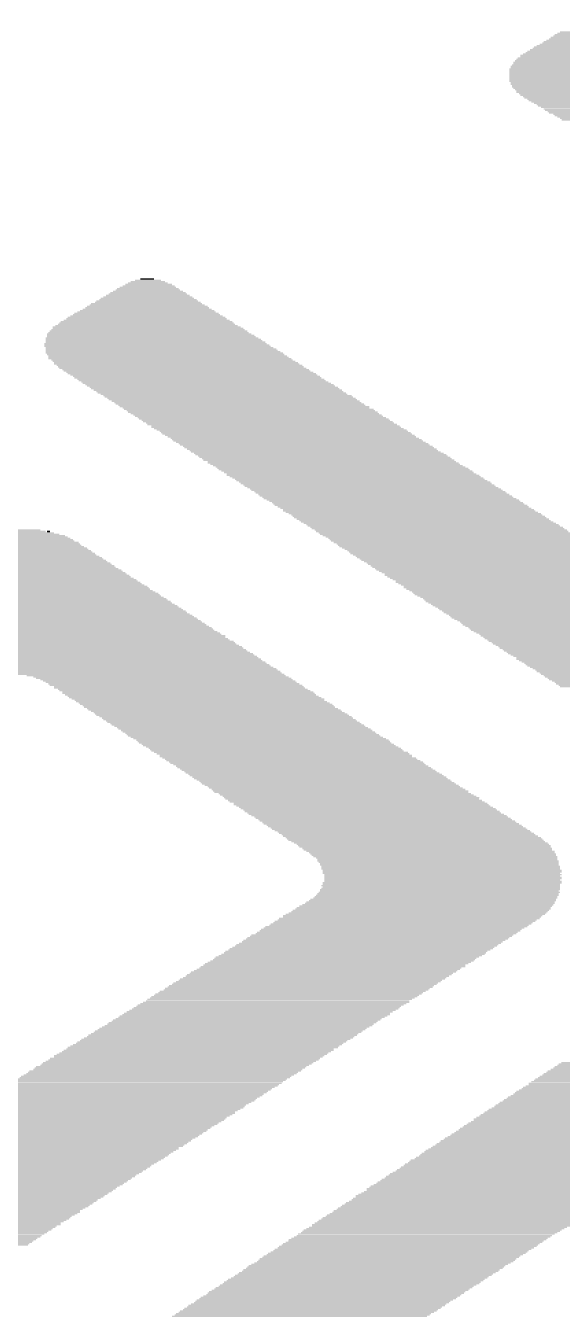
# Model space of a CAD drawing. Extents: x -10 to 136, y -30 to 100.
# Drawn here: x 87.55 to 89.04, y 63.543 to 67.128 of the extents above; entities that cross this region are included whole.
import ezdxf

# ---------------------------------------------------------------- set-up
doc = ezdxf.new("R2010")
doc.units = 0
doc.layers.add('25', color=253, linetype='CONTINUOUS')
doc.layers.add('49', color=253, linetype='CONTINUOUS')

# ---------------------------------------------------------------- blocks, each defined once
blk = doc.blocks.new('RECT')
blk.add_solid([(-0.5, -0.5), (0.5, -0.5), (-0.5, 0.5), (0.5, 0.5)])

msp = doc.modelspace()

# ---------------------------------------------------------------- linework, layer by layer
at = {"layer": '49'}
for radius in [38.2532, 37.9738]:
    msp.add_circle((65.024, 49.53), radius, dxfattribs=at)

# ---------------------------------------------------------------- block references
at = {"layer": '25'}
for p, xscale, yscale in [((89.1579, 67.0801), 0.3467, 0.0038), ((89.1559, 67.0839), 0.3352, 0.0038), ((89.1578, 67.0877), 0.3238, 0.0039), ((89.1578, 67.0916), 0.3086, 0.0038), ((89.1578, 67.0954), 0.301, 0.0038), ((89.1559, 67.0992), 0.282, 0.0038), ((89.1559, 67.103), 0.2744, 0.0038), ((89.1559, 67.1068), 0.259, 0.0038), ((89.1559, 67.1106), 0.2438, 0.0038), ((89.1578, 67.0458), 0.4686, 0.0038), ((89.1578, 67.0496), 0.4534, 0.0039), ((89.1578, 67.0535), 0.4382, 0.0038), ((89.1578, 67.0573), 0.4306, 0.0038), ((89.1579, 67.0611), 0.4153, 0.0038), ((89.1578, 67.0649), 0.4, 0.0038), ((89.1578, 67.0687), 0.3924, 0.0038), ((89.1578, 67.0725), 0.3772, 0.0038), ((89.1578, 67.0763), 0.362, 0.0038), ((89.175, 67.0077), 0.5639, 0.0038), ((89.1711, 67.0154), 0.5487, 0.0038), ((89.175, 67.0115), 0.5563, 0.0039), ((89.1692, 67.0192), 0.5372, 0.0038), ((89.1635, 67.0268), 0.5182, 0.0038), ((89.1673, 67.023), 0.5258, 0.0038), ((89.1636, 67.0306), 0.5105, 0.0038), ((89.1617, 67.0344), 0.4991, 0.0038), ((89.1598, 67.0382), 0.4877, 0.0038), ((89.1597, 67.042), 0.4724, 0.0038), ((89.1806, 67.0001), 0.5753, 0.0038), ((89.1844, 66.9963), 0.5829, 0.0038), ((89.2054, 66.9734), 0.6249, 0.0039), ((89.1883, 66.9925), 0.5906, 0.0038), ((89.1921, 66.9887), 0.5982, 0.0038), ((89.194, 66.9849), 0.602, 0.0038), ((89.1978, 66.9811), 0.6096, 0.0038), ((89.2016, 66.9773), 0.6172, 0.0038), ((89.1788, 67.0039), 0.5715, 0.0038), ((89.2112, 66.9696), 0.6287, 0.0038), ((89.2131, 66.9658), 0.6325, 0.0038), ((89.2225, 66.9582), 0.6439, 0.0038), ((89.2169, 66.962), 0.6325, 0.0038), ((89.2264, 66.9544), 0.6439, 0.0038), ((89.2322, 66.9506), 0.6477, 0.0038), ((89.2379, 66.9468), 0.6515, 0.0038), ((89.2398, 66.943), 0.6553, 0.0038), ((89.2473, 66.9392), 0.6553, 0.0038), ((89.2531, 66.9353), 0.6591, 0.0039), ((89.2606, 66.9315), 0.6591, 0.0038), ((89.2664, 66.9277), 0.663, 0.0038), ((89.2721, 66.9239), 0.6592, 0.0038), ((89.2779, 66.9201), 0.6629, 0.0038), ((89.2836, 66.9163), 0.6591, 0.0038), ((89.2931, 66.9125), 0.6629, 0.0038), ((89.2987, 66.9087), 0.6591, 0.0038), ((89.3026, 66.9049), 0.6592, 0.0038), ((89.3121, 66.9011), 0.663, 0.0038), ((89.3179, 66.8972), 0.6591, 0.0039), ((89.3235, 66.8934), 0.6629, 0.0038), ((89.3312, 66.8896), 0.6629, 0.0038), ((89.335, 66.8858), 0.6629, 0.0038), ((89.3445, 66.882), 0.6592, 0.0038), ((89.3502, 66.8782), 0.663, 0.0038), ((89.3578, 66.8744), 0.6629, 0.0038), ((89.3636, 66.8706), 0.6591, 0.0038), ((89.3693, 66.8668), 0.6629, 0.0038), ((87.8891, 66.3981), 0.1714, 0.0038), ((87.8891, 66.4019), 0.1562, 0.0039), ((87.891, 66.4058), 0.1448, 0.0038), ((87.891, 66.4096), 0.1296, 0.0038), ((87.889, 66.4134), 0.1105, 0.0038), ((87.8891, 66.4172), 0.0952, 0.0038), ((87.8891, 66.421), 0.0724, 0.0038), ((87.8872, 66.4248), 0.0381, 0.0038), ((87.8872, 66.3638), 0.2819, 0.0039), ((87.889, 66.3677), 0.2705, 0.0038), ((87.8872, 66.3715), 0.2591, 0.0038), ((87.8891, 66.3753), 0.2476, 0.0038), ((87.8891, 66.3791), 0.2324, 0.0038), ((87.8891, 66.3829), 0.2172, 0.0038), ((87.8891, 66.3867), 0.2096, 0.0038), ((87.889, 66.3905), 0.1943, 0.0038), ((87.889, 66.3943), 0.1791, 0.0038), ((87.8852, 66.3257), 0.4077, 0.0039), ((87.8852, 66.3296), 0.4001, 0.0038), ((87.8853, 66.3334), 0.3848, 0.0038), ((87.8872, 66.3372), 0.3734, 0.0038), ((87.8872, 66.341), 0.3581, 0.0038), ((87.8872, 66.3448), 0.3429, 0.0038), ((87.8872, 66.3486), 0.3353, 0.0038), ((87.8872, 66.3524), 0.32, 0.0038), ((87.8853, 66.3562), 0.3086, 0.0038), ((87.8891, 66.36), 0.2934, 0.0038), ((87.8853, 66.2915), 0.522, 0.0038), ((87.8852, 66.2953), 0.5067, 0.0038), ((87.8852, 66.2991), 0.4915, 0.0038), ((87.8852, 66.3029), 0.4839, 0.0038), ((87.8852, 66.3067), 0.4763, 0.0038), ((87.8853, 66.3105), 0.461, 0.0038), ((87.8853, 66.3143), 0.4458, 0.0038), ((87.8852, 66.3181), 0.4381, 0.0038), ((87.8852, 66.3219), 0.4229, 0.0038), ((87.9005, 66.261), 0.5906, 0.0038), ((87.9043, 66.2572), 0.5982, 0.0038), ((87.8929, 66.2724), 0.5677, 0.0038), ((87.8967, 66.2686), 0.5754, 0.0038), ((87.8986, 66.2648), 0.5792, 0.0038), ((87.891, 66.2762), 0.5562, 0.0038), ((87.891, 66.28), 0.5486, 0.0038), ((87.8891, 66.2838), 0.5372, 0.0038), ((87.8891, 66.2876), 0.5296, 0.0039), ((87.91, 66.2457), 0.6172, 0.0038), ((87.9139, 66.2419), 0.6249, 0.0038), ((87.9158, 66.2381), 0.6287, 0.0038), ((87.9271, 66.2267), 0.6439, 0.0038), ((87.9062, 66.2534), 0.602, 0.0038), ((87.91, 66.2495), 0.6096, 0.0039), ((87.9215, 66.2343), 0.6325, 0.0038), ((87.9253, 66.2305), 0.6401, 0.0038), ((87.931, 66.2229), 0.6515, 0.0038), ((87.9348, 66.2191), 0.6592, 0.0038), ((87.9386, 66.2153), 0.6592, 0.0038), ((87.9444, 66.2114), 0.6629, 0.0039), ((87.9463, 66.2076), 0.6667, 0.0038), ((87.9501, 66.2038), 0.6743, 0.0038), ((87.9558, 66.2), 0.6705, 0.0038), ((87.9615, 66.1962), 0.6744, 0.0038), ((87.9672, 66.1924), 0.6782, 0.0038), ((87.9691, 66.1886), 0.682, 0.0038), ((87.9767, 66.1848), 0.682, 0.0038), ((87.9805, 66.181), 0.682, 0.0038), ((87.9862, 66.1772), 0.6858, 0.0038), ((87.9939, 66.1733), 0.6858, 0.0039), ((87.9977, 66.1695), 0.6858, 0.0038), ((88.0053, 66.1657), 0.6858, 0.0038), ((88.011, 66.1619), 0.6896, 0.0038), ((88.0167, 66.1581), 0.6858, 0.0038), ((88.0243, 66.1543), 0.6858, 0.0038), ((88.0281, 66.1505), 0.6858, 0.0038), ((88.0358, 66.1467), 0.6858, 0.0038), ((88.0396, 66.1429), 0.6858, 0.0038), ((88.0472, 66.1391), 0.6858, 0.0038), ((88.0529, 66.1352), 0.6896, 0.0039), ((88.0605, 66.1314), 0.6896, 0.0038), ((88.0643, 66.1276), 0.6896, 0.0038), ((88.072, 66.1238), 0.6896, 0.0038), ((88.0758, 66.12), 0.6896, 0.0038), ((88.0834, 66.1162), 0.6896, 0.0038), ((88.0891, 66.1124), 0.6858, 0.0038), ((88.0948, 66.1086), 0.6896, 0.0038), ((88.1005, 66.1048), 0.6858, 0.0038), ((88.1101, 66.101), 0.6896, 0.0038), ((88.1139, 66.0971), 0.6896, 0.0039), ((88.1215, 66.0933), 0.6896, 0.0038), ((88.1253, 66.0895), 0.6896, 0.0038), ((88.1329, 66.0857), 0.6896, 0.0038), ((88.1386, 66.0819), 0.6858, 0.0038), ((88.1444, 66.0781), 0.6897, 0.0038), ((88.1501, 66.0743), 0.6858, 0.0038), ((88.1577, 66.0705), 0.6934, 0.0038), ((88.1615, 66.0667), 0.6858, 0.0038), ((88.1691, 66.0629), 0.6934, 0.0038), ((88.1748, 66.059), 0.6896, 0.0039), ((88.1806, 66.0552), 0.6935, 0.0038), ((88.1863, 66.0514), 0.6896, 0.0038), ((88.1939, 66.0476), 0.6896, 0.0038), ((88.1977, 66.0438), 0.6896, 0.0038), ((88.2053, 66.04), 0.6896, 0.0038), ((88.211, 66.0362), 0.6934, 0.0038), ((88.2167, 66.0324), 0.6896, 0.0038), ((88.2225, 66.0286), 0.6935, 0.0038), ((88.2282, 66.0248), 0.6896, 0.0038), ((88.2339, 66.0209), 0.6934, 0.0039), ((88.2434, 66.0171), 0.6896, 0.0038), ((88.2453, 66.0133), 0.6934, 0.0038), ((88.2529, 66.0095), 0.6934, 0.0038), ((88.2606, 66.0057), 0.6935, 0.0038), ((88.2663, 66.0019), 0.6896, 0.0038), ((88.272, 65.9981), 0.6934, 0.0038), ((88.2758, 65.9943), 0.6934, 0.0038), ((88.2834, 65.9905), 0.6934, 0.0038), ((88.2891, 65.9867), 0.6896, 0.0038), ((88.2968, 65.9828), 0.6897, 0.0039), ((88.3025, 65.979), 0.6934, 0.0038), ((88.3063, 65.9752), 0.6934, 0.0038), ((88.3139, 65.9714), 0.6934, 0.0038), ((88.3215, 65.9676), 0.6934, 0.0038), ((88.3253, 65.9638), 0.6934, 0.0038), ((88.333, 65.96), 0.6935, 0.0038), ((88.3368, 65.9562), 0.6935, 0.0038), ((88.3444, 65.9524), 0.6934, 0.0038), ((88.3501, 65.9486), 0.6896, 0.0038), ((88.3558, 65.9447), 0.6934, 0.0039), ((88.3634, 65.9409), 0.6934, 0.0038), ((88.3692, 65.9371), 0.6973, 0.0038), ((88.3749, 65.9333), 0.6935, 0.0038), ((88.3806, 65.9295), 0.6972, 0.0038), ((88.3863, 65.9257), 0.6934, 0.0038), ((88.392, 65.9219), 0.6972, 0.0038), ((88.3996, 65.9181), 0.6896, 0.0038), ((88.4034, 65.9143), 0.6972, 0.0038), ((88.4092, 65.9105), 0.6935, 0.0038), ((88.4168, 65.9066), 0.6934, 0.0039), ((88.4244, 65.9028), 0.6934, 0.0038), ((88.4301, 65.899), 0.6972, 0.0038), ((88.4339, 65.8952), 0.6972, 0.0038), ((88.4415, 65.8914), 0.6972, 0.0038), ((88.4473, 65.8876), 0.6935, 0.0038), ((88.4549, 65.8838), 0.6934, 0.0038), ((88.4587, 65.88), 0.701, 0.0038), ((88.4644, 65.8762), 0.6972, 0.0038), ((88.472, 65.8724), 0.6972, 0.0038), ((88.4777, 65.8685), 0.6934, 0.0039), ((88.4835, 65.8647), 0.6973, 0.0038), ((88.4911, 65.8609), 0.6973, 0.0038), ((88.4949, 65.8571), 0.6972, 0.0038), ((88.5025, 65.8533), 0.6972, 0.0038), ((88.5063, 65.8495), 0.6972, 0.0038), ((88.5139, 65.8457), 0.6972, 0.0038), ((88.5216, 65.8419), 0.6973, 0.0038), ((88.5254, 65.8381), 0.6973, 0.0038), ((88.533, 65.8343), 0.6972, 0.0038), ((88.5368, 65.8304), 0.6972, 0.0039), ((88.5444, 65.8266), 0.6972, 0.0038), ((88.5501, 65.8228), 0.701, 0.0038), ((88.5558, 65.819), 0.6972, 0.0038), ((88.5616, 65.8152), 0.7011, 0.0038), ((88.5692, 65.8114), 0.7011, 0.0038), ((88.5749, 65.8076), 0.6972, 0.0038), ((88.5825, 65.8038), 0.6972, 0.0038), ((88.5863, 65.8), 0.6972, 0.0038), ((88.592, 65.7962), 0.701, 0.0038), ((88.5978, 65.7923), 0.6973, 0.0039), ((88.6054, 65.7885), 0.6973, 0.0038), ((88.613, 65.7847), 0.6972, 0.0038), ((88.6149, 65.7809), 0.701, 0.0038), ((88.6225, 65.7771), 0.701, 0.0038), ((88.6301, 65.7733), 0.701, 0.0038), ((88.6359, 65.7695), 0.6973, 0.0038), ((88.6416, 65.7657), 0.7011, 0.0038), ((88.6454, 65.7619), 0.7011, 0.0038), ((88.653, 65.7581), 0.701, 0.0038), ((88.6587, 65.7542), 0.6972, 0.0039), ((87.5309, 65.7161), 0.2248, 0.0039), ((87.531, 65.72), 0.1943, 0.0038), ((87.529, 65.7238), 0.1524, 0.0038), ((87.531, 65.7276), 0.1181, 0.0038), ((87.6129, 65.7238), 0.0077, 0.0038), ((88.6644, 65.7504), 0.701, 0.0038), ((88.672, 65.7466), 0.7011, 0.0038), ((88.6797, 65.7428), 0.7011, 0.0038), ((88.6835, 65.739), 0.7011, 0.0038), ((88.6911, 65.7352), 0.701, 0.0038), ((88.6949, 65.7314), 0.701, 0.0038), ((88.7025, 65.7276), 0.701, 0.0038), ((88.7063, 65.7238), 0.701, 0.0038), ((88.714, 65.72), 0.7011, 0.0038), ((88.7178, 65.7161), 0.7011, 0.0039), ((87.529, 65.6819), 0.3657, 0.0038), ((87.5272, 65.6857), 0.3543, 0.0038), ((87.529, 65.6895), 0.3429, 0.0038), ((87.531, 65.6933), 0.3315, 0.0038), ((87.529, 65.6971), 0.3124, 0.0038), ((87.5309, 65.7009), 0.301, 0.0038), ((87.5329, 65.7047), 0.2819, 0.0038), ((87.531, 65.7085), 0.2705, 0.0038), ((87.531, 65.7123), 0.2553, 0.0038), ((88.7254, 65.7123), 0.701, 0.0038), ((88.733, 65.7085), 0.701, 0.0038), ((88.7406, 65.7047), 0.701, 0.0038), ((88.7444, 65.7009), 0.701, 0.0038), ((88.7502, 65.6971), 0.7049, 0.0038), ((88.7559, 65.6933), 0.7011, 0.0038), ((88.7635, 65.6895), 0.701, 0.0038), ((88.7692, 65.6857), 0.7048, 0.0038), ((88.773, 65.6819), 0.7048, 0.0038), ((87.5252, 65.6476), 0.4801, 0.0038), ((87.5271, 65.6514), 0.4686, 0.0038), ((87.5252, 65.6552), 0.4572, 0.0038), ((87.5252, 65.659), 0.442, 0.0038), ((87.5272, 65.6628), 0.4305, 0.0038), ((87.5272, 65.6666), 0.4153, 0.0038), ((87.529, 65.6704), 0.4039, 0.0038), ((87.5271, 65.6742), 0.3924, 0.0038), ((87.529, 65.678), 0.381, 0.0039), ((88.7806, 65.678), 0.7048, 0.0039), ((88.7863, 65.6742), 0.7011, 0.0038), ((88.794, 65.6704), 0.7011, 0.0038), ((88.7978, 65.6666), 0.7011, 0.0038), ((88.8035, 65.6628), 0.7048, 0.0038), ((89.1578, 65.659), 1.3982, 0.0038), ((89.1559, 65.6552), 1.3792, 0.0038), ((89.1559, 65.6514), 1.3716, 0.0038), ((89.1559, 65.6476), 1.3564, 0.0038), ((87.5214, 65.6095), 0.6096, 0.0038), ((87.5233, 65.6133), 0.5906, 0.0038), ((87.5234, 65.6171), 0.5829, 0.0038), ((87.5234, 65.6209), 0.5677, 0.0038), ((87.5233, 65.6247), 0.5524, 0.0038), ((87.5233, 65.6285), 0.5448, 0.0038), ((87.5233, 65.6323), 0.5296, 0.0038), ((87.5252, 65.6361), 0.5182, 0.0038), ((87.5252, 65.6399), 0.5029, 0.0039), ((87.5272, 65.6438), 0.4915, 0.0038), ((89.1578, 65.6438), 1.3526, 0.0038), ((89.156, 65.6399), 1.3335, 0.0039), ((89.1578, 65.6361), 1.322, 0.0038), ((89.1559, 65.6323), 1.3106, 0.0038), ((89.1559, 65.6285), 1.2954, 0.0038), ((89.1559, 65.6247), 1.2878, 0.0038), ((89.1559, 65.6209), 1.2726, 0.0038), ((89.1559, 65.6171), 1.265, 0.0038), ((89.1559, 65.6133), 1.2496, 0.0038), ((89.1578, 65.6095), 1.2382, 0.0038), ((87.5196, 65.5752), 0.7201, 0.0038), ((87.5195, 65.579), 0.7048, 0.0038), ((87.5214, 65.5828), 0.6934, 0.0038), ((87.5214, 65.5866), 0.6782, 0.0038), ((87.5214, 65.5904), 0.6706, 0.0038), ((87.5215, 65.5942), 0.6553, 0.0038), ((87.5215, 65.598), 0.6401, 0.0038), ((87.5214, 65.6018), 0.6324, 0.0039), ((87.5233, 65.6057), 0.6134, 0.0038), ((89.1578, 65.6057), 1.223, 0.0038), ((89.1559, 65.6018), 1.2192, 0.0039), ((89.1559, 65.598), 1.204, 0.0038), ((89.1578, 65.5942), 1.1926, 0.0038), ((89.1579, 65.5904), 1.1773, 0.0038), ((89.1578, 65.5866), 1.162, 0.0038), ((89.1559, 65.5828), 1.1582, 0.0038), ((89.1559, 65.579), 1.143, 0.0038), ((89.1578, 65.5752), 1.1316, 0.0038), ((87.5176, 65.5371), 0.8458, 0.0038), ((87.5176, 65.5409), 0.8306, 0.0038), ((87.5157, 65.5447), 0.8192, 0.0038), ((87.5176, 65.5485), 0.8078, 0.0038), ((87.5196, 65.5523), 0.7963, 0.0038), ((87.5176, 65.5561), 0.7848, 0.0038), ((87.5176, 65.5599), 0.7696, 0.0038), ((87.5176, 65.5637), 0.7544, 0.0039), ((87.5195, 65.5676), 0.743, 0.0038), ((87.5195, 65.5714), 0.7354, 0.0038), ((89.1578, 65.5714), 1.1164, 0.0038), ((89.1559, 65.5676), 1.1126, 0.0038), ((89.1559, 65.5637), 1.0972, 0.0039), ((89.1578, 65.5599), 1.0858, 0.0038), ((89.1578, 65.5561), 1.0706, 0.0038), ((89.1559, 65.5523), 1.0592, 0.0038), ((89.154, 65.5485), 1.0478, 0.0038), ((89.1559, 65.5447), 1.0364, 0.0038), ((89.1579, 65.5409), 1.0249, 0.0038), ((89.1578, 65.5371), 1.0096, 0.0038), ((87.5157, 65.5028), 0.9564, 0.0038), ((87.5138, 65.5066), 0.9448, 0.0038), ((87.5157, 65.5104), 0.9334, 0.0038), ((87.5138, 65.5142), 0.922, 0.0038), ((87.5157, 65.518), 0.9106, 0.0038), ((87.5157, 65.5218), 0.8954, 0.0038), ((87.5157, 65.5256), 0.8802, 0.0039), ((87.5157, 65.5295), 0.8724, 0.0038), ((87.5157, 65.5333), 0.8572, 0.0038), ((89.1559, 65.5333), 0.9982, 0.0038), ((89.154, 65.5295), 0.9868, 0.0038), ((89.1578, 65.5256), 0.9792, 0.0039), ((89.1578, 65.5218), 0.964, 0.0038), ((89.156, 65.518), 0.9525, 0.0038), ((89.1559, 65.5142), 0.9372, 0.0038), ((89.1578, 65.5104), 0.9258, 0.0038), ((89.1559, 65.5066), 0.9144, 0.0038), ((89.1578, 65.5028), 0.903, 0.0038), ((87.5119, 65.4685), 1.0706, 0.0038), ((87.51, 65.4723), 1.0592, 0.0038), ((87.5119, 65.4761), 1.0478, 0.0038), ((87.5119, 65.4799), 1.0325, 0.0038), ((87.5138, 65.4837), 1.021, 0.0038), ((87.5138, 65.4875), 1.0058, 0.0039), ((87.5138, 65.4914), 0.9982, 0.0038), ((87.5138, 65.4952), 0.983, 0.0038), ((87.5119, 65.499), 0.9716, 0.0038), ((89.1559, 65.499), 0.8916, 0.0038), ((89.1579, 65.4952), 0.8801, 0.0038), ((89.1578, 65.4914), 0.8648, 0.0038), ((89.1578, 65.4875), 0.8572, 0.0039), ((89.1559, 65.4837), 0.8458, 0.0038), ((89.1559, 65.4799), 0.8306, 0.0038), ((89.1578, 65.4761), 0.8192, 0.0038), ((89.1579, 65.4723), 0.8039, 0.0038), ((89.1579, 65.4685), 0.7963, 0.0038), ((87.508, 65.4304), 1.1925, 0.0038), ((87.51, 65.4342), 1.1887, 0.0038), ((87.508, 65.438), 1.1697, 0.0038), ((87.51, 65.4418), 1.1582, 0.0038), ((87.5081, 65.4456), 1.1468, 0.0038), ((87.5081, 65.4494), 1.1316, 0.0039), ((87.5081, 65.4533), 1.124, 0.0038), ((87.5119, 65.4571), 1.1087, 0.0038), ((87.51, 65.4609), 1.0973, 0.0038), ((87.51, 65.4647), 1.082, 0.0038), ((89.1559, 65.4647), 0.7848, 0.0038), ((89.1578, 65.4609), 0.7734, 0.0038), ((89.1578, 65.4571), 0.7582, 0.0038), ((89.1559, 65.4533), 0.7468, 0.0038), ((89.1559, 65.4494), 0.7392, 0.0039), ((89.156, 65.4456), 0.7239, 0.0038), ((89.1578, 65.4418), 0.7124, 0.0038), ((89.1578, 65.438), 0.6972, 0.0038), ((89.1559, 65.4342), 0.6858, 0.0038), ((89.1578, 65.4304), 0.6744, 0.0038), ((87.5042, 65.3961), 1.3145, 0.0038), ((87.5043, 65.3999), 1.2992, 0.0038), ((87.5062, 65.4037), 1.2878, 0.0038), ((87.5062, 65.4075), 1.2725, 0.0038), ((87.5062, 65.4113), 1.2573, 0.0039), ((87.5062, 65.4152), 1.2497, 0.0038), ((87.5081, 65.419), 1.2382, 0.0038), ((87.5062, 65.4228), 1.2192, 0.0038), ((87.5081, 65.4266), 1.2078, 0.0038), ((89.1578, 65.4266), 0.6668, 0.0038), ((89.1579, 65.4228), 0.6515, 0.0038), ((89.1559, 65.419), 0.64, 0.0038), ((89.1559, 65.4152), 0.6248, 0.0038), ((89.1559, 65.4113), 0.6172, 0.0039), ((89.1578, 65.4075), 0.6058, 0.0038), ((89.1578, 65.4037), 0.5906, 0.0038), ((89.1559, 65.3999), 0.5792, 0.0038), ((89.1579, 65.3961), 0.5677, 0.0038), ((87.5005, 65.358), 1.4363, 0.0038), ((87.5024, 65.3618), 1.4249, 0.0038), ((87.5024, 65.3656), 1.4097, 0.0038), ((87.5042, 65.3694), 1.3983, 0.0038), ((87.5043, 65.3732), 1.383, 0.0039), ((87.5043, 65.3771), 1.3754, 0.0038), ((87.5043, 65.3809), 1.3602, 0.0038), ((87.5062, 65.3847), 1.3487, 0.0038), ((87.5042, 65.3885), 1.3373, 0.0038), ((87.5062, 65.3923), 1.3183, 0.0038), ((89.1559, 65.3923), 0.5562, 0.0038), ((89.1578, 65.3885), 0.5448, 0.0038), ((89.1559, 65.3847), 0.5334, 0.0038), ((89.1559, 65.3809), 0.5182, 0.0038), ((89.1578, 65.3771), 0.5068, 0.0038), ((89.1579, 65.3732), 0.4915, 0.0039), ((89.1559, 65.3694), 0.4876, 0.0038), ((89.1559, 65.3656), 0.4724, 0.0038), ((89.1578, 65.3618), 0.461, 0.0038), ((89.1578, 65.358), 0.4458, 0.0038), ((87.4986, 65.3313), 1.524, 0.0038), ((87.5005, 65.3351), 1.5125, 0.0039), ((87.5005, 65.339), 1.4973, 0.0038), ((87.5024, 65.3428), 1.4859, 0.0038), ((87.5024, 65.3466), 1.4707, 0.0038), ((87.5005, 65.3504), 1.4593, 0.0038), ((87.5024, 65.3542), 1.4478, 0.0038), ((87.8891, 65.3275), 0.7582, 0.0038), ((87.912, 65.3237), 0.7201, 0.0038), ((89.1578, 65.3542), 0.4382, 0.0038), ((89.1559, 65.3504), 0.4268, 0.0038), ((89.1559, 65.3466), 0.4114, 0.0038), ((89.1578, 65.3428), 0.4, 0.0038), ((89.1578, 65.339), 0.3848, 0.0038), ((89.1578, 65.3351), 0.3772, 0.0039), ((89.1578, 65.3313), 0.362, 0.0038), ((89.1578, 65.3275), 0.3544, 0.0038), ((89.1579, 65.3237), 0.3391, 0.0038), ((87.9253, 65.3199), 0.7087, 0.0038), ((87.9329, 65.3161), 0.7086, 0.0038), ((87.9405, 65.3123), 0.701, 0.0038), ((87.9481, 65.3085), 0.7011, 0.0038), ((87.9539, 65.3047), 0.6973, 0.0038), ((87.9615, 65.3009), 0.6972, 0.0038), ((87.9672, 65.297), 0.701, 0.0039), ((87.9748, 65.2932), 0.6934, 0.0038), ((87.9767, 65.2894), 0.6972, 0.0038), ((87.9862, 65.2856), 0.6934, 0.0038), ((89.1559, 65.3199), 0.3276, 0.0038), ((89.1559, 65.3161), 0.3124, 0.0038), ((89.1578, 65.3123), 0.3086, 0.0038), ((89.1578, 65.3085), 0.2934, 0.0038), ((89.1578, 65.3047), 0.2782, 0.0038), ((89.156, 65.3009), 0.2667, 0.0038), ((89.1578, 65.297), 0.2552, 0.0039), ((89.1578, 65.2932), 0.2476, 0.0038), ((87.992, 65.2818), 0.6973, 0.0038), ((87.9996, 65.278), 0.6972, 0.0038), ((88.0015, 65.2742), 0.701, 0.0038), ((88.0072, 65.2704), 0.6972, 0.0038), ((88.0148, 65.2666), 0.6972, 0.0038), ((88.0205, 65.2628), 0.701, 0.0038), ((88.0282, 65.2589), 0.7011, 0.0039), ((88.032, 65.2551), 0.6935, 0.0038), ((88.0377, 65.2513), 0.6972, 0.0038), ((88.0453, 65.2475), 0.6972, 0.0038), ((88.051, 65.2437), 0.701, 0.0038), ((88.0567, 65.2399), 0.6972, 0.0038), ((88.0605, 65.2361), 0.6972, 0.0038), ((88.0682, 65.2323), 0.6973, 0.0038), ((88.0739, 65.2285), 0.7011, 0.0038), ((88.0796, 65.2247), 0.6972, 0.0038), ((88.0872, 65.2208), 0.6972, 0.0039), ((88.0929, 65.217), 0.701, 0.0038), ((88.0967, 65.2132), 0.701, 0.0038), ((88.1044, 65.2094), 0.7011, 0.0038), ((88.1101, 65.2056), 0.6973, 0.0038), ((88.1158, 65.2018), 0.701, 0.0038), ((88.1215, 65.198), 0.6972, 0.0038), ((88.1272, 65.1942), 0.701, 0.0038), ((88.1329, 65.1904), 0.6972, 0.0038), ((88.1386, 65.1866), 0.7011, 0.0038), ((88.1444, 65.1827), 0.6973, 0.0039), ((88.152, 65.1789), 0.6972, 0.0038), ((88.1577, 65.1751), 0.701, 0.0038), ((88.1634, 65.1713), 0.6972, 0.0038), ((88.1691, 65.1675), 0.701, 0.0038), ((88.1748, 65.1637), 0.6972, 0.0038), ((88.1806, 65.1599), 0.7011, 0.0038), ((88.1844, 65.1561), 0.7011, 0.0038), ((88.192, 65.1523), 0.701, 0.0038), ((88.1996, 65.1485), 0.701, 0.0038), ((88.2072, 65.1446), 0.701, 0.0039), ((88.211, 65.1408), 0.701, 0.0038), ((88.2148, 65.137), 0.7011, 0.0038), ((88.2225, 65.1332), 0.7011, 0.0038), ((88.2263, 65.1294), 0.7011, 0.0038), ((88.2339, 65.1256), 0.701, 0.0038), ((88.2415, 65.1218), 0.701, 0.0038), ((88.2453, 65.118), 0.701, 0.0038), ((88.2491, 65.1142), 0.701, 0.0038), ((88.2587, 65.1104), 0.7049, 0.0038), ((88.2644, 65.1065), 0.7011, 0.0039), ((88.272, 65.1027), 0.701, 0.0038), ((88.272, 65.0989), 0.701, 0.0038), ((88.2815, 65.0951), 0.7048, 0.0038), ((88.2872, 65.0913), 0.701, 0.0038), ((88.293, 65.0875), 0.7049, 0.0038), ((88.3006, 65.0837), 0.7049, 0.0038), ((88.3043, 65.0799), 0.7049, 0.0038), ((88.3101, 65.0761), 0.701, 0.0038), ((88.3177, 65.0723), 0.701, 0.0038), ((88.3234, 65.0684), 0.7048, 0.0039), ((88.3291, 65.0646), 0.7011, 0.0038), ((88.3349, 65.0608), 0.7049, 0.0038), ((88.3406, 65.057), 0.7011, 0.0038), ((88.3463, 65.0532), 0.7048, 0.0038), ((88.3539, 65.0494), 0.7048, 0.0038), ((88.3577, 65.0456), 0.7048, 0.0038), ((88.3654, 65.0418), 0.7049, 0.0038), ((88.3692, 65.038), 0.7049, 0.0038), ((88.3768, 65.0342), 0.7049, 0.0038), ((88.3825, 65.0303), 0.701, 0.0039), ((88.3882, 65.0265), 0.7048, 0.0038), ((88.392, 65.0227), 0.7048, 0.0038), ((88.3996, 65.0189), 0.7048, 0.0038), ((88.4053, 65.0151), 0.7011, 0.0038), ((88.4111, 65.0113), 0.7049, 0.0038), ((88.4186, 65.0075), 0.7049, 0.0038), ((88.4244, 65.0037), 0.7086, 0.0038), ((88.4263, 64.9999), 0.7048, 0.0038), ((88.4358, 64.9961), 0.701, 0.0038), ((88.4416, 64.9922), 0.7049, 0.0039), ((88.4492, 64.9884), 0.7049, 0.0038), ((88.4549, 64.9846), 0.7087, 0.0038), ((88.4567, 64.9808), 0.7049, 0.0038), ((88.4644, 64.977), 0.7048, 0.0038), ((88.4701, 64.9732), 0.7086, 0.0038), ((88.4797, 64.9694), 0.7049, 0.0038), ((88.4815, 64.9656), 0.7087, 0.0038), ((88.4873, 64.9618), 0.7049, 0.0038), ((88.4948, 64.958), 0.7049, 0.0038), ((88.5006, 64.9541), 0.7086, 0.0039), ((88.5063, 64.9503), 0.7048, 0.0038), ((88.512, 64.9465), 0.7086, 0.0038), ((88.5178, 64.9427), 0.7049, 0.0038), ((88.5235, 64.9389), 0.7087, 0.0038), ((88.5311, 64.9351), 0.7087, 0.0038), ((88.5368, 64.9313), 0.7048, 0.0038), ((88.5425, 64.9275), 0.7086, 0.0038), ((88.5482, 64.9237), 0.7048, 0.0038), ((88.554, 64.9199), 0.7087, 0.0038), ((88.5597, 64.916), 0.7049, 0.0039), ((88.5654, 64.9122), 0.7087, 0.0038), ((88.573, 64.9084), 0.7087, 0.0038), ((88.5768, 64.9046), 0.7086, 0.0038), ((88.5844, 64.9008), 0.7086, 0.0038), ((88.5882, 64.897), 0.7086, 0.0038), ((88.5958, 64.8932), 0.7087, 0.0038), ((88.6016, 64.8894), 0.7049, 0.0038), ((88.6073, 64.8856), 0.7087, 0.0038), ((88.613, 64.8818), 0.7048, 0.0038), ((88.6187, 64.8779), 0.7086, 0.0039), ((88.6263, 64.8741), 0.7086, 0.0038), ((88.6302, 64.8703), 0.7087, 0.0038), ((88.6339, 64.8665), 0.7087, 0.0038), ((88.6397, 64.8627), 0.7049, 0.0038), ((88.6472, 64.8589), 0.7049, 0.0038), ((88.653, 64.8551), 0.701, 0.0038), ((88.6568, 64.8513), 0.701, 0.0038), ((88.6587, 64.8475), 0.6972, 0.0038), ((88.6644, 64.8437), 0.6934, 0.0038), ((88.6663, 64.8398), 0.6896, 0.0039), ((88.6739, 64.836), 0.6896, 0.0038), ((88.6778, 64.8322), 0.6819, 0.0038), ((88.6816, 64.8284), 0.682, 0.0038), ((88.6835, 64.8246), 0.6782, 0.0038), ((88.6873, 64.8208), 0.6782, 0.0038), ((88.6911, 64.817), 0.6706, 0.0038), ((88.693, 64.8132), 0.6668, 0.0038), ((88.6949, 64.8094), 0.6706, 0.0038), ((88.6968, 64.8056), 0.6668, 0.0038), ((88.6987, 64.8017), 0.663, 0.0039), ((88.6987, 64.7979), 0.663, 0.0038), ((88.7025, 64.7941), 0.663, 0.0038), ((88.7025, 64.7903), 0.663, 0.0038), ((88.7025, 64.7865), 0.663, 0.0038), ((88.7064, 64.7827), 0.6629, 0.0038), ((88.7064, 64.7789), 0.6629, 0.0038), ((88.7045, 64.7751), 0.6591, 0.0038), ((88.7064, 64.7484), 0.6629, 0.0038), ((88.7083, 64.7713), 0.6591, 0.0038), ((88.7064, 64.7675), 0.6553, 0.0038), ((88.7083, 64.7636), 0.6591, 0.0039), ((88.7083, 64.7598), 0.6591, 0.0038), ((88.7064, 64.756), 0.6553, 0.0038), ((88.7083, 64.7522), 0.6591, 0.0038), ((88.693, 64.7141), 0.6744, 0.0038), ((88.6949, 64.7179), 0.6706, 0.0038), ((88.6987, 64.7217), 0.6706, 0.0038), ((88.7006, 64.7294), 0.6668, 0.0038), ((88.6987, 64.7255), 0.663, 0.0039), ((88.7025, 64.7408), 0.663, 0.0038), ((88.7025, 64.7332), 0.663, 0.0038), ((88.7045, 64.7446), 0.6591, 0.0038), ((88.7045, 64.737), 0.6591, 0.0038), ((88.6549, 64.6798), 0.7048, 0.0038), ((88.6606, 64.6836), 0.701, 0.0038), ((88.6663, 64.6874), 0.6972, 0.0039), ((88.672, 64.6913), 0.6934, 0.0038), ((88.6739, 64.6951), 0.6896, 0.0038), ((88.6797, 64.6989), 0.6858, 0.0038), ((88.6816, 64.7027), 0.682, 0.0038), ((88.6873, 64.7065), 0.6782, 0.0038), ((88.6892, 64.7103), 0.6744, 0.0038), ((88.6035, 64.6417), 0.7239, 0.0038), ((88.6091, 64.6455), 0.7201, 0.0038), ((88.6149, 64.6493), 0.7239, 0.0039), ((88.6245, 64.657), 0.7201, 0.0038), ((88.6225, 64.6532), 0.7162, 0.0038), ((88.6321, 64.6608), 0.7201, 0.0038), ((88.6378, 64.6646), 0.7163, 0.0038), ((88.6435, 64.6684), 0.7125, 0.0038), ((88.6472, 64.6722), 0.7125, 0.0038), ((88.653, 64.676), 0.7086, 0.0038), ((88.5502, 64.6074), 0.7239, 0.0038), ((88.554, 64.6112), 0.7239, 0.0039), ((88.5616, 64.6151), 0.7239, 0.0038), ((88.5654, 64.6189), 0.7239, 0.0038), ((88.573, 64.6227), 0.7239, 0.0038), ((88.5787, 64.6265), 0.7277, 0.0038), ((88.5864, 64.6303), 0.7201, 0.0038), ((88.5921, 64.6341), 0.7239, 0.0038), ((88.5978, 64.6379), 0.7201, 0.0038), ((88.4873, 64.5693), 0.7277, 0.0038), ((88.4948, 64.5731), 0.7277, 0.0039), ((88.4986, 64.577), 0.7277, 0.0038), ((88.5063, 64.5808), 0.7278, 0.0038), ((88.5121, 64.5846), 0.7239, 0.0038), ((88.5178, 64.5884), 0.7277, 0.0038), ((88.5254, 64.5922), 0.7277, 0.0038), ((88.5292, 64.596), 0.7277, 0.0038), ((88.5367, 64.5998), 0.7277, 0.0038), ((88.5406, 64.6036), 0.7277, 0.0038), ((88.434, 64.535), 0.7277, 0.0039), ((88.4378, 64.5389), 0.7277, 0.0038), ((88.4434, 64.5427), 0.7315, 0.0038), ((88.4511, 64.5465), 0.7315, 0.0038), ((88.4587, 64.5503), 0.7315, 0.0038), ((88.4644, 64.5541), 0.7277, 0.0038), ((88.4682, 64.5579), 0.7278, 0.0038), ((88.4759, 64.5617), 0.7277, 0.0038), ((88.4815, 64.5655), 0.7315, 0.0038), ((88.3711, 64.4969), 0.7315, 0.0039), ((88.3768, 64.5008), 0.7353, 0.0038), ((88.3825, 64.5046), 0.7315, 0.0038), ((88.3901, 64.5084), 0.7316, 0.0038), ((88.3959, 64.5122), 0.7277, 0.0038), ((88.4035, 64.516), 0.7353, 0.0038), ((88.4073, 64.5198), 0.7277, 0.0038), ((88.413, 64.5236), 0.7315, 0.0038), ((88.4206, 64.5274), 0.7315, 0.0038), ((88.4282, 64.5312), 0.7316, 0.0038), ((88.3158, 64.4627), 0.7354, 0.0038), ((88.3235, 64.4665), 0.7353, 0.0038), ((88.3273, 64.4703), 0.7353, 0.0038), ((88.3349, 64.4741), 0.7353, 0.0038), ((88.3406, 64.4779), 0.7315, 0.0038), ((88.3462, 64.4817), 0.7353, 0.0038), ((88.352, 64.4855), 0.7316, 0.0038), ((88.3597, 64.4893), 0.7315, 0.0038), ((88.3654, 64.4931), 0.7353, 0.0038), ((88.2625, 64.4284), 0.7353, 0.0038), ((88.2682, 64.4322), 0.7391, 0.0038), ((88.2739, 64.436), 0.7354, 0.0038), ((88.2796, 64.4398), 0.7392, 0.0038), ((88.2854, 64.4436), 0.7353, 0.0038), ((88.291, 64.4474), 0.7391, 0.0038), ((88.3006, 64.4512), 0.7353, 0.0038), ((88.3043, 64.455), 0.7353, 0.0038), ((88.312, 64.4588), 0.7354, 0.0039), ((88.1996, 64.3903), 0.7392, 0.0038), ((88.2072, 64.3941), 0.7392, 0.0038), ((88.2148, 64.3979), 0.7391, 0.0038), ((88.2187, 64.4017), 0.7391, 0.0038), ((88.2244, 64.4055), 0.7353, 0.0038), ((88.2301, 64.4093), 0.7391, 0.0038), ((88.2377, 64.4131), 0.7392, 0.0038), ((88.2453, 64.4169), 0.7392, 0.0038), ((88.2492, 64.4207), 0.7315, 0.0039), ((88.2549, 64.4246), 0.7353, 0.0038), ((88.1463, 64.356), 0.7391, 0.0038), ((88.1519, 64.3598), 0.7429, 0.0038), ((88.1577, 64.3636), 0.7392, 0.0038), ((88.1634, 64.3674), 0.743, 0.0038), ((88.1691, 64.3712), 0.7392, 0.0038), ((88.1767, 64.375), 0.7391, 0.0038), ((88.1825, 64.3788), 0.7429, 0.0038), ((88.19, 64.3826), 0.7429, 0.0039), ((88.192, 64.3865), 0.7391, 0.0038), ((88.0853, 64.3179), 0.7468, 0.0038), ((88.091, 64.3217), 0.743, 0.0038), ((88.0967, 64.3255), 0.7468, 0.0038), ((88.1025, 64.3293), 0.7429, 0.0038), ((88.1101, 64.3331), 0.7429, 0.0038), ((88.1138, 64.3369), 0.7429, 0.0038), ((88.1215, 64.3407), 0.743, 0.0038), ((88.1253, 64.3445), 0.743, 0.0039), ((88.1329, 64.3484), 0.743, 0.0038), ((88.1406, 64.3522), 0.7429, 0.0038), ((88.0301, 64.2836), 0.7505, 0.0038), ((88.0339, 64.2874), 0.7429, 0.0038), ((88.0415, 64.2912), 0.7506, 0.0038), ((88.0472, 64.295), 0.7468, 0.0038), ((88.0548, 64.2988), 0.7468, 0.0038), ((88.0606, 64.3026), 0.7429, 0.0038), ((88.0663, 64.3064), 0.7467, 0.0039), ((88.072, 64.3103), 0.7429, 0.0038), ((88.0777, 64.3141), 0.7468, 0.0038), ((87.9729, 64.2493), 0.7506, 0.0038), ((87.9805, 64.2531), 0.7506, 0.0038), ((87.9882, 64.2569), 0.7505, 0.0038), ((87.992, 64.2607), 0.7505, 0.0038), ((88.0034, 64.2683), 0.7506, 0.0039), ((88.0015, 64.2645), 0.7468, 0.0038), ((88.011, 64.2722), 0.7506, 0.0038), ((88.0167, 64.276), 0.7468, 0.0038), ((88.0243, 64.2798), 0.7467, 0.0038), ((89.1578, 64.2493), 0.24, 0.0038), ((87.912, 64.2112), 0.7505, 0.0038), ((87.9196, 64.215), 0.7505, 0.0038), ((87.9272, 64.2188), 0.7506, 0.0038), ((87.931, 64.2226), 0.7506, 0.0038), ((87.9367, 64.2264), 0.7544, 0.0038), ((87.9443, 64.2302), 0.7468, 0.0039), ((87.9501, 64.2341), 0.7505, 0.0038), ((87.9539, 64.2379), 0.7505, 0.0038), ((87.9634, 64.2417), 0.7468, 0.0038), ((87.9691, 64.2455), 0.7506, 0.0038), ((89.1578, 64.2112), 0.362, 0.0038), ((89.1579, 64.215), 0.3467, 0.0038), ((89.1579, 64.2188), 0.3391, 0.0038), ((89.1578, 64.2226), 0.3238, 0.0038), ((89.1578, 64.2264), 0.3162, 0.0038), ((89.1578, 64.2302), 0.301, 0.0039), ((89.1578, 64.2341), 0.2858, 0.0038), ((89.1578, 64.2379), 0.2782, 0.0038), ((89.1579, 64.2417), 0.2629, 0.0038), ((89.1559, 64.2455), 0.2514, 0.0038), ((87.8396, 64.1769), 0.7887, 0.0038), ((87.8548, 64.1807), 0.7734, 0.0038), ((87.8662, 64.1845), 0.7658, 0.0038), ((87.8719, 64.1883), 0.762, 0.0038), ((87.8815, 64.1921), 0.7582, 0.0039), ((87.8872, 64.196), 0.7544, 0.0038), ((87.8948, 64.1998), 0.7544, 0.0038), ((87.9005, 64.2036), 0.7506, 0.0038), ((87.9081, 64.2074), 0.7506, 0.0038), ((89.1597, 64.1769), 0.4648, 0.0038), ((89.1578, 64.1807), 0.4534, 0.0038), ((89.1578, 64.1845), 0.4382, 0.0038), ((89.1579, 64.1921), 0.4229, 0.0039), ((89.1598, 64.1883), 0.4267, 0.0038), ((89.1578, 64.196), 0.4076, 0.0038), ((89.1578, 64.1998), 0.3924, 0.0038), ((89.1578, 64.2036), 0.3848, 0.0038), ((89.1578, 64.2074), 0.3696, 0.0038), ((87.4147, 64.1731), 1.6307, 0.0038), ((87.4129, 64.1693), 1.6193, 0.0038), ((87.4147, 64.1655), 1.6078, 0.0038), ((87.4128, 64.1617), 1.5964, 0.0038), ((87.4147, 64.1579), 1.5849, 0.0038), ((87.4129, 64.154), 1.5735, 0.0039), ((87.4129, 64.1502), 1.5583, 0.0038), ((87.4129, 64.1464), 1.5507, 0.0038), ((87.4129, 64.1426), 1.5431, 0.0038), ((87.4128, 64.1388), 1.5278, 0.0038), ((89.1578, 64.1388), 0.583, 0.0038), ((89.1598, 64.1426), 0.5715, 0.0038), ((89.1578, 64.1464), 0.56, 0.0038), ((89.1597, 64.1502), 0.5486, 0.0038), ((89.1578, 64.154), 0.5372, 0.0039), ((89.1578, 64.1579), 0.522, 0.0038), ((89.1597, 64.1617), 0.5106, 0.0038), ((89.1598, 64.1655), 0.5029, 0.0038), ((89.1579, 64.1693), 0.4915, 0.0038), ((89.1578, 64.1731), 0.4762, 0.0038), ((87.4109, 64.135), 1.5164, 0.0038), ((87.4109, 64.1312), 1.5011, 0.0038), ((87.4109, 64.1274), 1.4935, 0.0038), ((87.4109, 64.1236), 1.4859, 0.0038), ((87.4109, 64.1198), 1.4707, 0.0038), ((87.409, 64.1159), 1.4592, 0.0039), ((87.409, 64.1121), 1.444, 0.0038), ((87.4109, 64.1083), 1.4402, 0.0038), ((87.409, 64.1045), 1.4288, 0.0038), ((89.1578, 64.1045), 0.6896, 0.0038), ((89.1597, 64.1083), 0.6782, 0.0038), ((89.1578, 64.1121), 0.6668, 0.0038), ((89.1598, 64.1159), 0.6553, 0.0039), ((89.1579, 64.1198), 0.6439, 0.0038), ((89.1578, 64.1236), 0.6286, 0.0038), ((89.1597, 64.1274), 0.6172, 0.0038), ((89.1578, 64.1312), 0.6058, 0.0038), ((89.1597, 64.135), 0.5944, 0.0038), ((87.4091, 64.1007), 1.4135, 0.0038), ((87.4091, 64.0969), 1.3983, 0.0038), ((87.409, 64.0931), 1.3906, 0.0038), ((87.409, 64.0893), 1.383, 0.0038), ((87.409, 64.0855), 1.3678, 0.0038), ((87.4071, 64.0817), 1.3564, 0.0038), ((87.4071, 64.0778), 1.3488, 0.0039), ((87.4072, 64.074), 1.3335, 0.0038), ((87.4052, 64.0702), 1.322, 0.0038), ((89.1598, 64.0702), 0.7925, 0.0038), ((89.1597, 64.074), 0.7848, 0.0038), ((89.1597, 64.0778), 0.7696, 0.0039), ((89.1597, 64.0817), 0.762, 0.0038), ((89.1597, 64.0855), 0.7468, 0.0038), ((89.1579, 64.0931), 0.7277, 0.0038), ((89.1598, 64.0893), 0.7315, 0.0038), ((89.1578, 64.0969), 0.7124, 0.0038), ((89.1597, 64.1007), 0.701, 0.0038), ((87.4071, 64.0664), 1.3106, 0.0038), ((87.4052, 64.0626), 1.2992, 0.0038), ((87.4052, 64.0588), 1.2916, 0.0038), ((87.4052, 64.055), 1.2764, 0.0038), ((87.4072, 64.0512), 1.2649, 0.0038), ((87.4034, 64.0474), 1.2573, 0.0038), ((87.4052, 64.0436), 1.2458, 0.0038), ((87.4052, 64.0397), 1.2306, 0.0039), ((87.4033, 64.0359), 1.2192, 0.0038), ((87.4033, 64.0321), 1.2116, 0.0038), ((89.1597, 64.0321), 0.9144, 0.0038), ((89.1597, 64.0359), 0.8992, 0.0038), ((89.1597, 64.0397), 0.8916, 0.0039), ((89.1598, 64.0436), 0.8763, 0.0038), ((89.1597, 64.0474), 0.861, 0.0038), ((89.1616, 64.0512), 0.8572, 0.0038), ((89.1597, 64.055), 0.8382, 0.0038), ((89.1597, 64.0588), 0.8306, 0.0038), ((89.1597, 64.0626), 0.8154, 0.0038), ((89.1598, 64.0664), 0.8077, 0.0038), ((87.4033, 64.0283), 1.1964, 0.0038), ((87.4033, 64.0245), 1.1888, 0.0038), ((87.4033, 64.0207), 1.1734, 0.0038), ((87.4052, 64.0169), 1.162, 0.0038), ((87.3995, 64.0131), 1.1506, 0.0038), ((87.4033, 64.0093), 1.143, 0.0038), ((87.4033, 64.0055), 1.1278, 0.0038), ((87.4014, 64.0016), 1.1164, 0.0039), ((87.3995, 63.9978), 1.1049, 0.0038), ((89.1598, 63.9978), 1.0211, 0.0038), ((89.1597, 64.0016), 1.0058, 0.0039), ((89.1597, 64.0055), 0.9982, 0.0038), ((89.1597, 64.0093), 0.983, 0.0038), ((89.1616, 64.0131), 0.9716, 0.0038), ((89.1598, 64.0169), 0.9601, 0.0038), ((89.1598, 64.0207), 0.9449, 0.0038), ((89.1597, 64.0245), 0.9372, 0.0038), ((89.1597, 64.0283), 0.922, 0.0038), ((87.4014, 63.994), 1.0934, 0.0038), ((87.4014, 63.9902), 1.0858, 0.0038), ((87.3995, 63.9864), 1.0744, 0.0038), ((87.4014, 63.9826), 1.063, 0.0038), ((87.3995, 63.9788), 1.0516, 0.0038), ((87.3995, 63.975), 1.0364, 0.0038), ((87.3995, 63.9712), 1.0287, 0.0038), ((87.3976, 63.9674), 1.0172, 0.0038), ((87.3976, 63.9636), 1.002, 0.0039), ((87.3995, 63.9597), 0.9906, 0.0038), ((89.1597, 63.9597), 1.1354, 0.0038), ((89.1616, 63.9636), 1.124, 0.0039), ((89.1598, 63.9674), 1.1125, 0.0038), ((89.1617, 63.9712), 1.1011, 0.0038), ((89.1597, 63.975), 1.0896, 0.0038), ((89.1597, 63.9788), 1.082, 0.0038), ((89.1616, 63.9826), 1.063, 0.0038), ((89.1597, 63.9864), 1.0516, 0.0038), ((89.1617, 63.9902), 1.0401, 0.0038), ((89.1617, 63.994), 1.0325, 0.0038), ((87.3976, 63.9559), 0.9792, 0.0038), ((87.3976, 63.9521), 0.9716, 0.0038), ((87.3976, 63.9483), 0.9563, 0.0038), ((87.3976, 63.9445), 0.9487, 0.0038), ((87.3976, 63.9407), 0.9334, 0.0038), ((87.3957, 63.9369), 0.922, 0.0038), ((87.3957, 63.9331), 0.9144, 0.0038), ((87.3957, 63.9293), 0.8992, 0.0038), ((87.3957, 63.9255), 0.8916, 0.0039), ((89.1597, 63.9255), 1.242, 0.0039), ((89.1616, 63.9293), 1.2306, 0.0038), ((89.1597, 63.9331), 1.2192, 0.0038), ((89.1616, 63.9369), 1.2078, 0.0038), ((89.1597, 63.9407), 1.1964, 0.0038), ((89.1598, 63.9445), 1.1811, 0.0038), ((89.1617, 63.9483), 1.1697, 0.0038), ((89.1597, 63.9521), 1.1582, 0.0038), ((89.1616, 63.9559), 1.1468, 0.0038), ((87.3937, 63.9216), 0.8801, 0.0038), ((87.3957, 63.9178), 0.8687, 0.0038), ((87.3938, 63.914), 0.8572, 0.0038), ((87.3957, 63.9102), 0.8458, 0.0038), ((87.3938, 63.9064), 0.8344, 0.0038), ((87.3938, 63.9026), 0.8192, 0.0038), ((87.3937, 63.8988), 0.8115, 0.0038), ((87.3919, 63.895), 0.8001, 0.0038), ((87.3937, 63.8912), 0.7887, 0.0038), ((87.3919, 63.8874), 0.7772, 0.0039), ((89.1616, 63.8874), 1.3602, 0.0039), ((89.1617, 63.8912), 1.3449, 0.0038), ((89.1617, 63.8988), 1.3297, 0.0038), ((89.1636, 63.895), 1.3335, 0.0038), ((89.1616, 63.9026), 1.3144, 0.0038), ((89.1597, 63.9064), 1.303, 0.0038), ((89.1597, 63.9102), 1.2878, 0.0038), ((89.1635, 63.914), 1.2802, 0.0038), ((89.1617, 63.9178), 1.2687, 0.0038), ((89.1617, 63.9216), 1.2535, 0.0038), ((87.3938, 63.8835), 0.7658, 0.0038), ((87.3919, 63.8797), 0.7544, 0.0038), ((87.3938, 63.8759), 0.743, 0.0038), ((87.3919, 63.8721), 0.7315, 0.0038), ((87.3899, 63.8683), 0.7201, 0.0038), ((87.3919, 63.8645), 0.7087, 0.0038), ((87.3919, 63.8607), 0.6934, 0.0038), ((87.3919, 63.8569), 0.6858, 0.0038), ((87.39, 63.8531), 0.6744, 0.0038), ((89.1616, 63.8531), 1.4668, 0.0038), ((89.1635, 63.8569), 1.4554, 0.0038), ((89.1616, 63.8607), 1.444, 0.0038), ((89.1635, 63.8645), 1.4326, 0.0038), ((89.1636, 63.8683), 1.4173, 0.0038), ((89.1617, 63.8721), 1.4059, 0.0038), ((89.1597, 63.8797), 1.3868, 0.0038), ((89.1636, 63.8759), 1.3945, 0.0038), ((89.1597, 63.8835), 1.3716, 0.0038), ((87.3919, 63.8493), 0.6629, 0.0039), ((87.3899, 63.8454), 0.6515, 0.0038), ((87.3881, 63.8416), 0.6401, 0.0038), ((87.3881, 63.8378), 0.6249, 0.0038), ((87.39, 63.834), 0.621, 0.0038), ((87.3881, 63.8302), 0.6096, 0.0038), ((87.3881, 63.8264), 0.5943, 0.0038), ((87.3881, 63.8226), 0.5791, 0.0038), ((87.3881, 63.8188), 0.5715, 0.0038), ((89.1617, 63.8188), 1.5735, 0.0038), ((89.1636, 63.8226), 1.5621, 0.0038), ((89.1617, 63.8264), 1.5507, 0.0038), ((89.1616, 63.8302), 1.5354, 0.0038), ((89.1635, 63.834), 1.524, 0.0038), ((89.1616, 63.8378), 1.5126, 0.0038), ((89.1636, 63.8416), 1.5011, 0.0038), ((89.1617, 63.8454), 1.4897, 0.0038), ((89.1617, 63.8493), 1.4745, 0.0039), ((87.3881, 63.815), 0.5639, 0.0038), ((87.3881, 63.8112), 0.5487, 0.0039), ((87.3862, 63.8073), 0.5372, 0.0038), ((87.3862, 63.8035), 0.5219, 0.0038), ((87.3881, 63.7997), 0.5181, 0.0038), ((87.3843, 63.7959), 0.5029, 0.0038), ((87.3862, 63.7921), 0.4915, 0.0038), ((87.3843, 63.7883), 0.4801, 0.0038), ((87.3862, 63.7845), 0.4687, 0.0038), ((87.3843, 63.7807), 0.4572, 0.0038), ((88.6759, 63.7807), 0.7163, 0.0038), ((88.6797, 63.7845), 0.7163, 0.0038), ((88.6873, 63.7883), 0.7163, 0.0038), ((88.6949, 63.7921), 0.7162, 0.0038), ((88.7083, 63.7997), 0.7277, 0.0038), ((88.7045, 63.7959), 0.7201, 0.0038), ((88.7178, 63.8035), 0.7315, 0.0038), ((88.7272, 63.8073), 0.7353, 0.0038), ((88.7387, 63.8112), 0.7506, 0.0039), ((88.7501, 63.815), 0.7582, 0.0038), ((87.3843, 63.7769), 0.4495, 0.0038), ((87.3843, 63.7731), 0.4343, 0.0039), ((87.3843, 63.7692), 0.4191, 0.0038), ((87.3843, 63.7654), 0.4115, 0.0038), ((87.3824, 63.7616), 0.4001, 0.0038), ((87.3843, 63.7578), 0.3887, 0.0038), ((87.3824, 63.754), 0.3771, 0.0038), ((87.3824, 63.7502), 0.3695, 0.0038), ((87.3824, 63.7464), 0.3543, 0.0038), ((88.6206, 63.7464), 0.7124, 0.0038), ((88.6283, 63.7502), 0.7125, 0.0038), ((88.6339, 63.754), 0.7087, 0.0038), ((88.6378, 63.7578), 0.7163, 0.0038), ((88.6435, 63.7616), 0.7125, 0.0038), ((88.651, 63.7654), 0.7125, 0.0038), ((88.6568, 63.7692), 0.7086, 0.0038), ((88.6625, 63.7731), 0.7124, 0.0039), ((88.6702, 63.7769), 0.7125, 0.0038), ((87.3824, 63.7426), 0.3467, 0.0038), ((88.5635, 63.7083), 0.7125, 0.0038), ((88.5673, 63.7121), 0.7125, 0.0038), ((88.5748, 63.7159), 0.7125, 0.0038), ((88.5806, 63.7197), 0.7162, 0.0038), ((88.5863, 63.7235), 0.7124, 0.0038), ((88.5921, 63.7273), 0.7087, 0.0038), ((88.5978, 63.7311), 0.7125, 0.0038), ((88.6054, 63.735), 0.7125, 0.0039), ((88.6111, 63.7388), 0.7163, 0.0038), ((88.6168, 63.7426), 0.7124, 0.0038), ((88.5101, 63.674), 0.7124, 0.0038), ((88.5178, 63.6778), 0.7125, 0.0038), ((88.5216, 63.6816), 0.7125, 0.0038), ((88.5254, 63.6854), 0.7125, 0.0038), ((88.5329, 63.6892), 0.7125, 0.0038), ((88.5406, 63.693), 0.7124, 0.0038), ((88.5482, 63.6969), 0.7124, 0.0039), ((88.5521, 63.7007), 0.7125, 0.0038), ((88.5559, 63.7045), 0.7125, 0.0038), ((88.4567, 63.6397), 0.7125, 0.0038), ((88.4644, 63.6435), 0.7124, 0.0038), ((88.4682, 63.6473), 0.7124, 0.0038), ((88.4759, 63.6511), 0.7125, 0.0038), ((88.4815, 63.6549), 0.7087, 0.0038), ((88.4873, 63.6588), 0.7125, 0.0039), ((88.493, 63.6626), 0.7087, 0.0038), ((88.4986, 63.6664), 0.7125, 0.0038), ((88.5063, 63.6702), 0.7124, 0.0038), ((88.3997, 63.6016), 0.7125, 0.0038), ((88.4053, 63.6054), 0.7087, 0.0038), ((88.4111, 63.6092), 0.7125, 0.0038), ((88.4149, 63.613), 0.7125, 0.0038), ((88.4224, 63.6168), 0.7125, 0.0038), ((88.4282, 63.6207), 0.7086, 0.0039), ((88.4339, 63.6245), 0.7124, 0.0038), ((88.4397, 63.6283), 0.7087, 0.0038), ((88.4454, 63.6321), 0.7125, 0.0038), ((88.453, 63.6359), 0.7125, 0.0038), ((88.3462, 63.5673), 0.7125, 0.0038), ((88.352, 63.5711), 0.7086, 0.0038), ((88.3577, 63.5749), 0.7124, 0.0038), ((88.3635, 63.5787), 0.7087, 0.0038), ((88.3711, 63.5826), 0.7087, 0.0039), ((88.3749, 63.5864), 0.7087, 0.0038), ((88.3805, 63.5902), 0.7125, 0.0038), ((88.3882, 63.594), 0.7124, 0.0038), ((88.392, 63.5978), 0.7124, 0.0038), ((88.3101, 63.5445), 0.7086, 0.0039), ((88.3177, 63.5483), 0.7086, 0.0038), ((88.3215, 63.5521), 0.7086, 0.0038), ((88.3291, 63.5559), 0.7087, 0.0038), ((88.3349, 63.5597), 0.7125, 0.0038), ((88.3406, 63.5635), 0.7087, 0.0038)]:
    msp.add_blockref('RECT', p, dxfattribs=dict(at, xscale=xscale, yscale=yscale))

doc.saveas('drawing.dxf')
